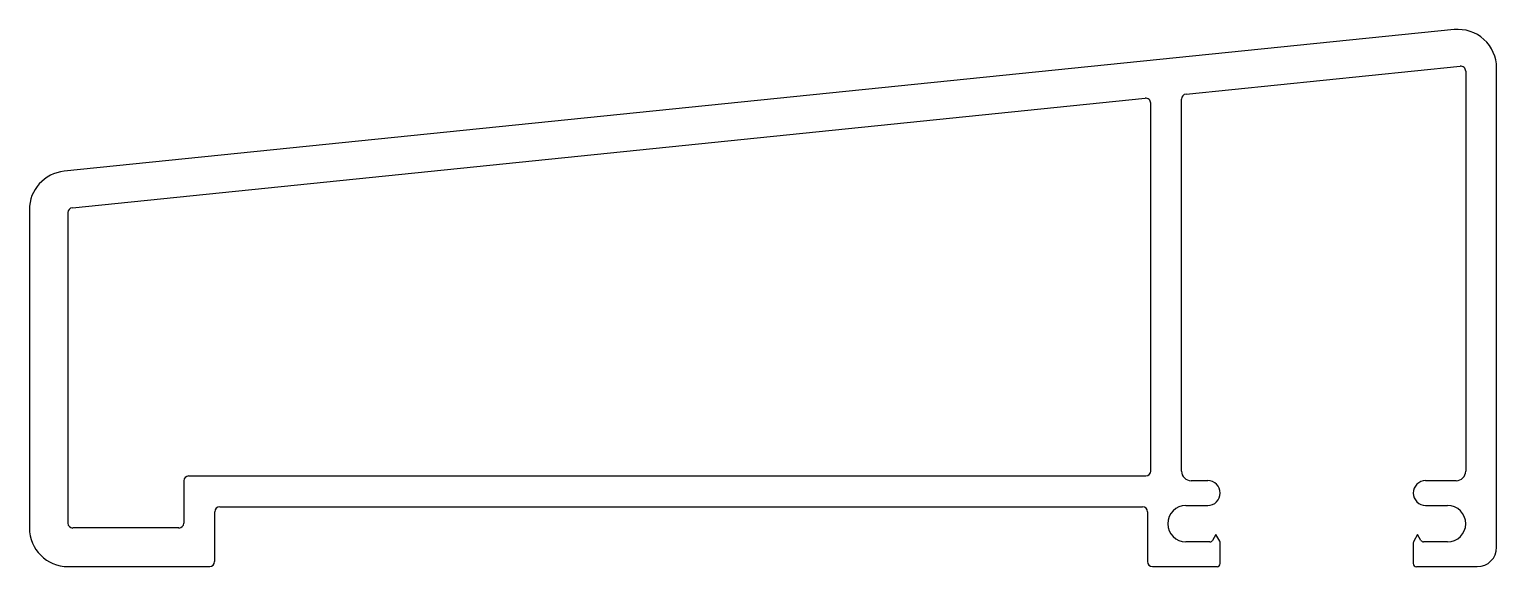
# Model space of a CAD drawing. Extents: x -61 to 60, y -1 to 43.
import ezdxf

# ---------------------------------------------------------------- set-up
doc = ezdxf.new("R2010")
doc.units = 0
doc.layers.get('0').update_dxf_attribs({"linetype": 'CONTINUOUS'})

msp = doc.modelspace()

# ---------------------------------------------------------------- linework, layer by layer
for p, q in [((56.22, 43.19), (-58.08, 31.54)), ((34.18, 37.88), (56.73, 40.18)), ((59.72, 0.63), (59.72, 40.03)), ((57.18, 39.78), (57.18, 6.89)), ((-57.39, 28.55), (30.82, 37.54)), ((33.81, 6.89), (33.81, 37.48)), ((31.27, 37.14), (31.27, 10.68)), ((-60.93, 28.38), (-60.93, 2.22)), ((-57.75, 2.62), (-57.75, 28.14)), ((31.27, 10.68), (31.27, 6.9)), ((-48.23, 6.09), (-48.23, 2.62)), ((30.87, 6.49), (-47.82, 6.49)), ((35.97, 6.1), (34.6, 6.1)), ((56.39, 6.1), (53.88, 6.1)), ((-45.28, 3.95), (30.61, 3.95)), ((34.17, 4.07), (35.97, 4.07)), ((53.88, 4.07), (55.68, 4.07)), ((-45.69, -0.55), (-45.69, 3.55)), ((31.02, 3.55), (31.02, -0.55)), ((-48.64, 2.22), (-57.35, 2.22)), ((36.64, 1.68), (36.36, 1.2)), ((36.95, 1.13), (36.64, 1.68)), ((53.21, 1.68), (52.9, 1.13)), ((53.49, 1.2), (53.21, 1.68)), ((36.14, 1.07), (34.17, 1.07)), ((36.99, -0.71), (36.99, 1)), ((52.86, 1), (52.86, -0.71)), ((55.68, 1.07), (53.71, 1.07)), ((-57.75, -0.96), (-46.1, -0.96)), ((31.42, -0.96), (36.73, -0.96)), ((53.12, -0.96), (58.13, -0.96))]:
    msp.add_line(p, q)
for centre, radius, start, end in [((56.55, 40.03), 3.17, 0, 95.8198), ((56.77, 39.78), 0.406, 360, 95.8198), ((30.87, 37.14), 0.406, 0, 95.8198), ((34.22, 37.48), 0.406, 95.8198, 180), ((-57.75, 28.38), 3.18, 95.8198, 180), ((-57.35, 28.14), 0.406, 95.8198, 180), ((-47.82, 6.09), 0.406, 90, 180), ((30.87, 6.9), 0.406, 270, 0), ((34.6, 6.89), 0.787, 180, 270), ((35.97, 5.09), 1.02, 360, 90), ((53.88, 5.09), 1.02, 90, 180), ((56.39, 6.89), 0.787, 270, 360), ((35.97, 5.09), 1.02, 270, 360), ((53.88, 5.09), 1.02, 180, 270), ((-45.28, 3.55), 0.406, 90, 180), ((30.61, 3.55), 0.406, 360, 90), ((34.17, 2.57), 1.5, 90, 180), ((55.68, 2.57), 1.5, 360, 90), ((-57.35, 2.62), 0.406, 180, 270), ((-48.64, 2.62), 0.406, 270, 360), ((34.17, 2.57), 1.5, 180, 270), ((55.68, 2.57), 1.5, 270, 0), ((-57.75, 2.22), 3.18, 180, 270), ((36.14, 1.33), 0.254, 270, 330), ((36.73, 1), 0.254, 0, 30), ((53.12, 1), 0.254, 150, 180), ((53.71, 1.33), 0.254, 210, 270), ((58.13, 0.63), 1.59, 270, 0), ((-46.1, -0.55), 0.406, 270, 360), ((31.42, -0.55), 0.406, 180, 270), ((36.73, -0.71), 0.254, 270, 0), ((53.12, -0.71), 0.254, 180, 270)]:
    msp.add_arc(centre, radius, start, end)

doc.saveas('drawing.dxf')
